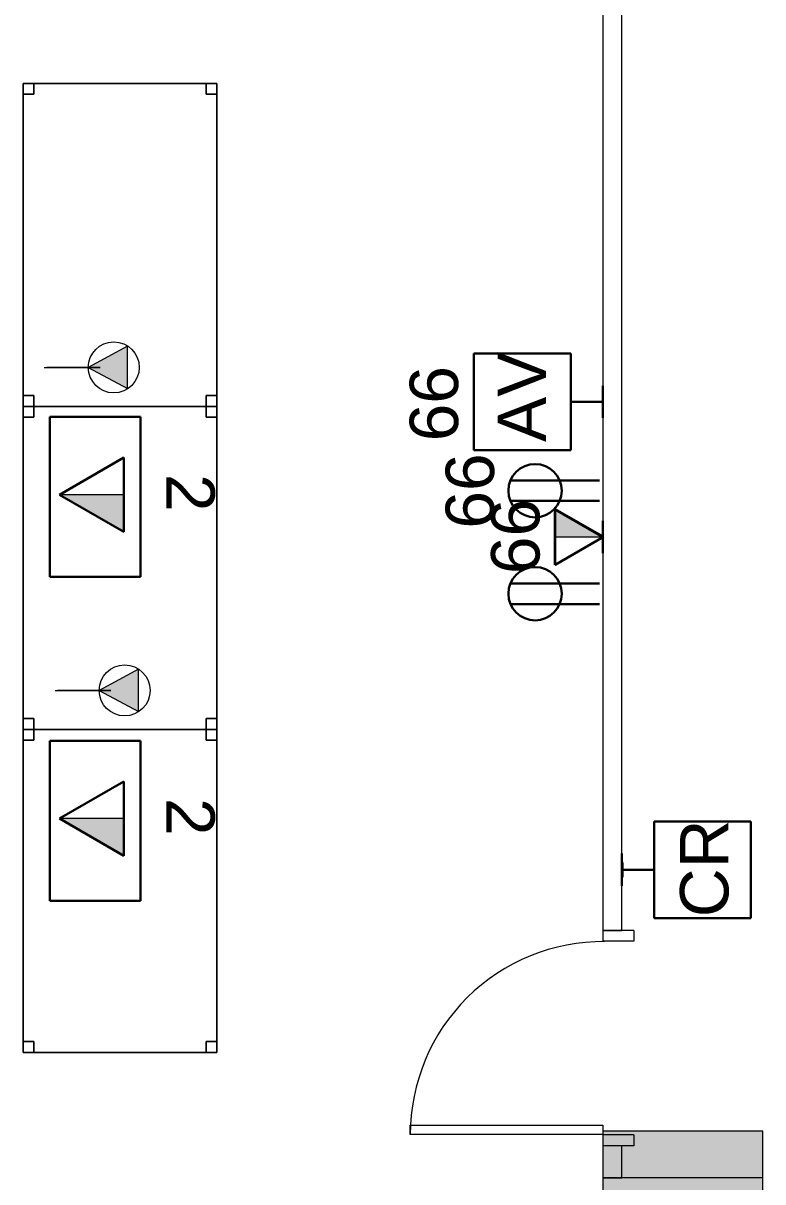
# Model space of a CAD drawing. Header units: inches. Extents: x 385 to 2249, y -1781 to -36.
# Drawn here: x 764.5 to 901.9, y -1074.1 to -858.9 of the extents above; entities that cross this region are included whole.
import ezdxf

# ---------------------------------------------------------------- set-up
doc = ezdxf.new("R2010")
doc.units = ezdxf.units.IN
doc.header["$MEASUREMENT"] = 0
for name, color, linetype, lineweight in [('A-ANNO-NOTE', 131, 'Continuous', 30), ('A-COLS', 52, 'Continuous', 13), ('A-DOOR', 31, 'Continuous', 13), ('A-DOOR-FRAM', 31, 'Continuous', 20), ('E-ELEC-FIXT', 91, 'Continuous', 9), ('I-FURN', 30, 'Continuous', 9), ('I-WALL', 2, 'Continuous', 13)]:
    doc.layers.add(name, color=color, linetype=linetype, lineweight=lineweight)
doc.styles.add('Swis721 Lt BT', font='swissl.ttf', dxfattribs={"height": 9})

# ---------------------------------------------------------------- blocks, each defined once
blk = doc.blocks.new('Columns 3 - Columns 2-5065752-Level 5 POWER _ SIGNAL')
at = {"layer": 'A-COLS', "color": 8, "lineweight": 20}
for p, q in [((901.93, -1307.34), (872.22, -1307.34)), ((872.22, -1307.34), (872.22, -1336.88)), ((901.93, -1336.88), (901.93, -1307.34)), ((872.22, -1336.88), (901.93, -1336.88))]:
    blk.add_line(p, q, dxfattribs=at)
blk = doc.blocks.new('Columns 45 - Columns 2-5528227-Level 5 POWER _ SIGNAL')
at = {"layer": 'A-COLS', "lineweight": 9}
blk.add_hatch(color=7, dxfattribs=at).paths.add_polyline_path([(872.47, -1336.88), (901.93, -1336.88), (901.93, -1298.69), (872.22, -1298.69), (872.22, -1336.88)], flags=0)
at = {"layer": 'A-COLS', "color": 8, "lineweight": 20}
for p, q in [((901.93, -1298.69), (872.22, -1298.69)), ((872.22, -1298.69), (872.22, -1336.88)), ((901.93, -1336.88), (901.93, -1298.69)), ((872.22, -1336.88), (901.93, -1336.88))]:
    blk.add_line(p, q, dxfattribs=at)
blk = doc.blocks.new('Single Flush - OTJ_SOLIDFLUSH_ALUM-5770997-Level 5 POWER _ SIGNAL')
at = {"layer": 'A-DOOR', "lineweight": 20}
for p, q in [((16.15625, -1.75), (17.302013, -1.75)), ((16.15625, -37.5625), (16.15625, -1.75)), ((17.90625, -1.75), (17.90625, -37.5625)), ((17.90625, -37.5625), (16.15625, -37.5625))]:
    blk.add_line(p, q, dxfattribs=at)
at = {"layer": 'A-DOOR', "lineweight": 9}
blk.add_arc((17.90625, -1.75), 35.8125, 179.5, 270, dxfattribs=at)
at = {"layer": 'A-DOOR-FRAM'}
for p, q in [((-20, 4), (-20, -1.75)), ((-20, 4), (-18, 4)), ((-18, 4), (-18, -1.75)), ((18.000004, 4), (18.000004, -1.75)), ((18.000004, 4), (20.000004, 4)), ((20.000004, 4), (20.000004, -1.75)), ((-20, -1.75), (-18, -1.75)), ((18.000004, -1.75), (20.000004, -1.75))]:
    blk.add_line(p, q, dxfattribs=at)
blk = doc.blocks.new('Rectangular Table - Rectangular Table-5809067-Level 5 POWER _ SIGNAL')
at = {"layer": 'I-FURN'}
for p, q in [((-28, 18), (-30, 18)), ((-30, 18), (-30, 16)), ((-30, 16), (-30, 18)), ((-30, 18), (-28, 18)), ((30, 18), (-30, 18)), ((-30, 18), (-30, -18)), ((-30, -18), (-30, 18)), ((-30, 18), (30, 18)), ((-28, 16), (-28, 18)), ((-28, 18), (-28, 16)), ((28, 18), (28, 16)), ((30, 18), (28, 18)), ((28, 18), (30, 18)), ((28, 16), (28, 18)), ((30, 16), (30, 18)), ((30, 18), (30, 16)), ((30, -18), (30, 18)), ((30, 18), (30, -18)), ((-30, 16), (-28, 16)), ((-28, 16), (-30, 16)), ((28, 16), (30, 16)), ((30, 16), (28, 16)), ((-28, -16), (-30, -16)), ((-30, -16), (-30, -18)), ((-30, -18), (-30, -16)), ((-30, -16), (-28, -16)), ((-28, -18), (-28, -16)), ((-28, -16), (-28, -18)), ((30, -16), (28, -16)), ((28, -16), (28, -18)), ((28, -18), (28, -16)), ((28, -16), (30, -16)), ((30, -18), (30, -16)), ((30, -16), (30, -18)), ((-30, -18), (-28, -18)), ((-28, -18), (-30, -18)), ((-30, -18), (30, -18)), ((30, -18), (-30, -18)), ((28, -18), (30, -18)), ((30, -18), (28, -18))]:
    blk.add_line(p, q, dxfattribs=at)
blk = doc.blocks.new('Rectangular Table - Rectangular Table-5809079-Level 5 POWER _ SIGNAL')
at = {"layer": 'I-FURN'}
for p, q in [((-28, 18), (-30, 18)), ((-30, 18), (-30, 16)), ((-30, 16), (-30, 18)), ((-30, 18), (-28, 18)), ((30, 18), (-30, 18)), ((-30, 18), (-30, -18)), ((-30, -18), (-30, 18)), ((-30, 18), (30, 18)), ((-28, 16), (-28, 18)), ((-28, 18), (-28, 16)), ((28, 18), (28, 16)), ((30, 18), (28, 18)), ((28, 18), (30, 18)), ((28, 16), (28, 18)), ((30, 16), (30, 18)), ((30, 18), (30, 16)), ((30, -18), (30, 18)), ((30, 18), (30, -18)), ((-30, 16), (-28, 16)), ((-28, 16), (-30, 16)), ((28, 16), (30, 16)), ((30, 16), (28, 16)), ((-28, -16), (-30, -16)), ((-30, -16), (-30, -18)), ((-30, -18), (-30, -16)), ((-30, -16), (-28, -16)), ((-28, -18), (-28, -16)), ((-28, -16), (-28, -18)), ((30, -16), (28, -16)), ((28, -16), (28, -18)), ((28, -18), (28, -16)), ((28, -16), (30, -16)), ((30, -18), (30, -16)), ((30, -16), (30, -18)), ((-30, -18), (-28, -18)), ((-28, -18), (-30, -18)), ((-30, -18), (30, -18)), ((30, -18), (-30, -18)), ((28, -18), (30, -18)), ((30, -18), (28, -18))]:
    blk.add_line(p, q, dxfattribs=at)
blk = doc.blocks.new('PS - Junction Box _Wall Base_ - Card Reader-V145-Level 5 POWER _ SIGNAL')
at = {"layer": 'E-ELEC-FIXT'}
for p, q in [((875.91, -1014.77), (875.72, -1014.77)), ((875.91, -1014.77), (875.91, -1017.52)), ((875.72, -1017.52), (875.91, -1017.52))]:
    blk.add_line(p, q, dxfattribs=at)

msp = doc.modelspace()

# ---------------------------------------------------------------- hatches: boundary and pattern name
at = {"layer": 'A-ANNO-NOTE', "lineweight": 9}
for points in [[(783.88, -926.76), (783.88, -918.87), (776.56, -922.81)], [(783.2, -953.39), (783.2, -946.46), (771.2, -946.46), (775.69, -949.05)], [(872.29, -954.3), (863.35, -949.15), (863.35, -954.3), (865.89, -954.3)], [(785.9, -986.76), (785.9, -978.87), (778.58, -982.81)], [(783.2, -1013.57), (783.2, -1006.64), (771.2, -1006.64), (775.69, -1009.23)]]:
    msp.add_hatch(color=256, dxfattribs=at).paths.add_polyline_path(points, flags=0)

# ---------------------------------------------------------------- linework, layer by layer
for p, q in [((783.88, -918.87), (776.56, -922.81)), ((783.88, -926.76), (783.88, -918.87)), ((768.38, -922.82), (778.76, -922.82)), ((778.76, -922.82), (768.85, -922.82)), ((778.76, -922.82), (773.58, -922.82)), ((776.56, -922.81), (783.88, -926.76)), ((783.2, -946.46), (771.2, -946.46)), ((771.2, -946.46), (783.2, -953.39)), ((783.2, -953.39), (783.2, -946.46)), ((872.29, -954.3), (863.35, -949.15)), ((863.35, -949.15), (863.35, -954.3)), ((863.35, -954.3), (872.29, -954.3)), ((785.9, -978.87), (778.58, -982.81)), ((785.9, -986.76), (785.9, -978.87)), ((770.41, -982.82), (780.78, -982.82)), ((780.78, -982.82), (770.87, -982.82)), ((780.78, -982.82), (775.6, -982.82)), ((778.58, -982.81), (785.9, -986.76)), ((783.2, -1006.64), (771.2, -1006.64)), ((771.2, -1006.64), (783.2, -1013.57)), ((783.2, -1013.57), (783.2, -1006.64))]:
    msp.add_line(p, q, dxfattribs=at)
at = {"layer": 'A-ANNO-NOTE'}
for p, q in [((866.22, -920.21), (848.22, -920.21)), ((848.22, -920.21), (848.22, -938.21)), ((866.22, -938.21), (866.22, -920.21)), ((872.22, -926.21), (872.22, -932.21)), ((872.22, -929.21), (866.22, -929.21)), ((769.44, -932.02), (786.25, -932.02)), ((769.44, -961.74), (769.44, -932.02)), ((786.25, -932.02), (786.25, -961.74)), ((848.22, -938.21), (866.22, -938.21)), ((771.2, -946.46), (783.2, -939.53)), ((783.2, -939.53), (783.2, -953.39)), ((871.57, -943.8), (855.04, -943.8)), ((783.2, -953.39), (771.2, -946.46)), ((871.57, -947.63), (855.04, -947.63)), ((871.57, -947.63), (855.04, -947.63)), ((872.22, -954.34), (863.29, -949.19)), ((863.29, -959.5), (863.29, -949.19)), ((872.29, -954.3), (863.35, -949.15)), ((863.35, -959.46), (863.35, -949.15)), ((872.22, -951.34), (872.22, -957.34)), ((872.22, -954.34), (863.29, -959.5)), ((872.29, -954.3), (863.35, -959.46)), ((786.25, -961.74), (769.44, -961.74)), ((871.57, -962.93), (855.04, -962.93)), ((871.57, -966.77), (855.04, -966.77)), ((871.57, -966.77), (855.04, -966.77)), ((769.44, -992.2), (786.25, -992.2)), ((769.44, -1021.92), (769.44, -992.2)), ((786.25, -992.2), (786.25, -1021.92)), ((771.2, -1006.64), (783.2, -999.71)), ((783.2, -999.71), (783.2, -1013.57)), ((783.2, -1013.57), (771.2, -1006.64)), ((881.72, -1007.14), (881.72, -1025.14)), ((899.72, -1007.14), (881.72, -1007.14)), ((899.72, -1025.14), (899.72, -1007.14)), ((875.72, -1019.14), (875.72, -1013.14)), ((875.72, -1016.14), (881.72, -1016.14)), ((786.25, -1021.92), (769.44, -1021.92)), ((881.72, -1025.14), (899.72, -1025.14))]:
    msp.add_line(p, q, dxfattribs=at)
at = {"layer": 'A-ANNO-NOTE', "lineweight": 9}
for centre in [(781.31, -922.82), (783.33, -982.82)]:
    msp.add_circle(centre, 4.73, dxfattribs=at)
at = {"layer": 'A-ANNO-NOTE'}
for centre in [(859.6, -945.72), (859.6, -964.85)]:
    msp.add_circle(centre, 4.95, dxfattribs=at)
at = {"layer": 'I-WALL'}
for p, q in [((872.22, -634.5), (872.22, -1027.39)), ((875.72, -1027.39), (875.72, -634.5)), ((872.22, -1027.39), (875.72, -1027.39)), ((875.72, -1067.39), (872.22, -1067.39)), ((872.22, -1067.39), (872.22, -1073.34)), ((875.72, -1073.34), (875.72, -1067.39)), ((872.22, -1073.34), (875.72, -1073.34))]:
    msp.add_line(p, q, dxfattribs=at)

# ---------------------------------------------------------------- block references
at = {"layer": 'A-COLS', "lineweight": 9}
for name in ['Columns 45 - Columns 2-5528227-Level 5 POWER _ SIGNAL', 'Columns 3 - Columns 2-5065752-Level 5 POWER _ SIGNAL']:
    msp.add_blockref(name, (0, 234), dxfattribs=at)
at = {"layer": 'A-DOOR', "rotation": 269.9999999999999}
msp.add_blockref('Single Flush - OTJ_SOLIDFLUSH_ALUM-5770997-Level 5 POWER _ SIGNAL', (873.97, -1047.39), dxfattribs=at)
at = {"layer": 'E-ELEC-FIXT'}
msp.add_blockref('PS - Junction Box _Wall Base_ - Card Reader-V145-Level 5 POWER _ SIGNAL', (0, 0), dxfattribs=at)
at = {"layer": 'I-FURN'}
for name, p, rotation in [('Rectangular Table - Rectangular Table-5809067-Level 5 POWER _ SIGNAL', (782.47, -900.06), 269.9999999999998), ('Rectangular Table - Rectangular Table-5809079-Level 5 POWER _ SIGNAL', (782.47, -960.06), 90.00000000000011), ('Rectangular Table - Rectangular Table-5809067-Level 5 POWER _ SIGNAL', (782.47, -1020.06), 269.9999999999998)]:
    msp.add_blockref(name, p, dxfattribs=dict(at, rotation=rotation))

# ---------------------------------------------------------------- texts
at = {"layer": 'A-ANNO-NOTE', "lineweight": 9, "char_height": 9, "attachment_point": 1, "style": 'Swis721 Lt BT'}
for s, insert, width, rotation in [('AV', (852.63, -936.67), 18.18, 90), ('66', (836.3, -936.55), 16.362, 90), ('66', (842.98, -952.77), 16.362, 90), ('2', (800.07, -942.62), 8.181, 270), ('66', (851.43, -961.22), 16.362, 90), ('2', (800.07, -1002.8), 8.181, 270), ('CR', (886.54, -1024.95), 20.604, 90)]:
    msp.add_mtext(s, dxfattribs=dict(at, insert=insert, width=width, rotation=rotation))

doc.saveas('drawing.dxf')
